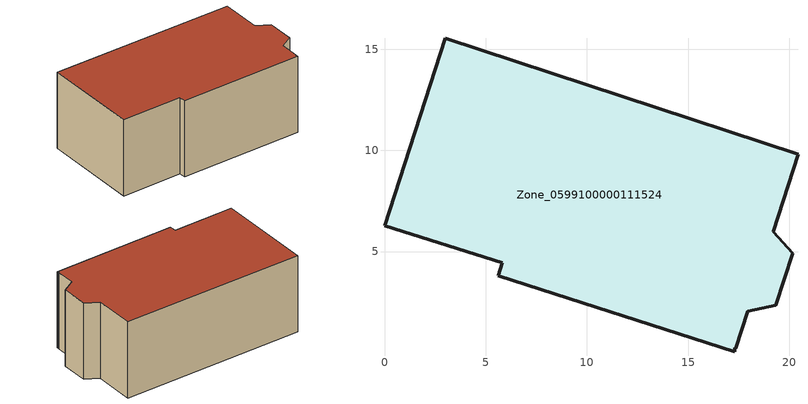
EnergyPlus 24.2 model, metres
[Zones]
Zone_0599100000111524
 floor ground (C_G): 17.94,2.04 17.36,0.24 17.3,0.26 17.3,0.04 5.62,3.8 5.82,4.44 0,6.28 3,15.55 20.43,9.81 19.2,5.97 20.16,4.93 19.33,2.34 z1.62
 wall outside (C_F): 0,6.28 5.82,4.44 5.62,3.8 17.3,0.04 17.3,0.26 17.36,0.24 17.94,2.04 19.33,2.34 20.16,4.93 19.2,5.97 20.43,9.81 3,15.55 0,6.28 z1.62:9.45
 roof outside (C_R): 17.36,0.24 17.94,2.04 19.33,2.34 20.16,4.93 19.2,5.97 20.43,9.81 3,15.55 0,6.28 5.82,4.44 5.62,3.8 17.3,0.04 17.3,0.26 z9.45
[BUILDING]
Pand.0599100000111524: North Axis=0; Terrain=City; Loads Convergence Tolerance Value=0.04; Temperature Convergence Tolerance Value=0.4; Solar Distribution=FullExterior; Maximum Number of Warmup Days=25; Minimum Number of Warmup Days=1
[Site:Location]
Rotterdam.The.Hague.AP_ZH_NLD Design_Conditions: Latitude=51.96; Longitude=4.45; Time Zone=1; Elevation=-4.5
[SITE:GROUNDTEMPERATURE:BUILDINGSURFACE]
18, 18, 18, 18, 18, 18, 18, 18, 18, 18, 18, 18
[MATERIAL] Thermal Absorptance=0.9; Solar Absorptance=0.7; Visible Absorptance=0.7
Name | Roughness | Thickness | Conductivity | Density | Specific Heat
G.D.1965 | MediumSmooth | 0.15 | 1 | 540 | 1210
F.D.1965 | Rough | 0.3 | 0.857143 | 1920 | 840
R.D.1965 | MediumRough | 0.2 | 0.08 | 1500 | 1000
[CONSTRUCTION]
C_G: G.D.1965
C_F: F.D.1965
C_R: R.D.1965
[ZONE]
Zone_0599100000111524: Type=1; Multiplier=1; Ceiling Height=Autocalculate; Volume=Autocalculate; Floor Area=autocalculate; Part of Total Floor Area=Yes
[ZONEINFILTRATION:DESIGNFLOWRATE]
Infil_Zone_0599100000111524: Zone or ZoneList or Space or SpaceList=Zone_0599100000111524; Schedule=AlwaysOn; Design Flow Rate Calculation Method=Flow/Area; Flow Rate per Floor Area=0.0042; Constant Term Coefficient=1; Temperature Term Coefficient=0; Velocity Term Coefficient=0; Velocity Squared Term Coefficient=0
[HVACTEMPLATE:ZONE:IDEALLOADSAIRSYSTEM]
Zone_0599100000111524: Maximum Heating Supply Air Temperature=50; Minimum Cooling Supply Air Temperature=13; Maximum Heating Supply Air Humidity Ratio=0.0156; Minimum Cooling Supply Air Humidity Ratio=0.0077; Heating Limit=NoLimit; Cooling Limit=NoLimit; Dehumidification Control Type=ConstantSensibleHeatRatio; Cooling Sensible Heat Ratio=0.7; Dehumidification Setpoint=60; Humidification Control Type=None; Humidification Setpoint=30; Outdoor Air Method=None; Outdoor Air Flow Rate per Person=0.00944; Outdoor Air Flow Rate per Zone Floor Area=0; Outdoor Air Flow Rate per Zone=0; Demand Controlled Ventilation Type=None; Outdoor Air Economizer Type=NoEconomizer; Heat Recovery Type=None; Sensible Heat Recovery Effectiveness=0.7; Latent Heat Recovery Effectiveness=0.65
[ZONECONTROL:THERMOSTAT]
ThermostatControl_Zone_0599100000111524: Zone or ZoneList=Zone_0599100000111524; Control Type Schedule=DualSetpointControlType; Control 1=Thermostat_Zone_0599100000111524; Temperature Difference Between Cutout And Setpoint=0
[THERMOSTATSETPOINT:DUALSETPOINT]
Thermostat_Zone_0599100000111524: Heating Setpoint Temperature Schedule=HeatingSetpoint_Zone_0599100000111524; Cooling Setpoint Temperature Schedule=CoolingSetpoint_Zone_0599100000111524
[SCHEDULE:COMPACT]
HeatingSetpoint_Zone_0599100000111524: Through: 12/31, For: AllDays, Until: 24:00, 21
CoolingSetpoint_Zone_0599100000111524: Through: 12/31, For: AllDays, Until: 24:00, 24
DualSetpointControlType: Through: 12/31, For: AllDays, Until: 24:00, 4
AlwaysOn: Through: 12/31, For: AllDays, Until: 24:00, 1
